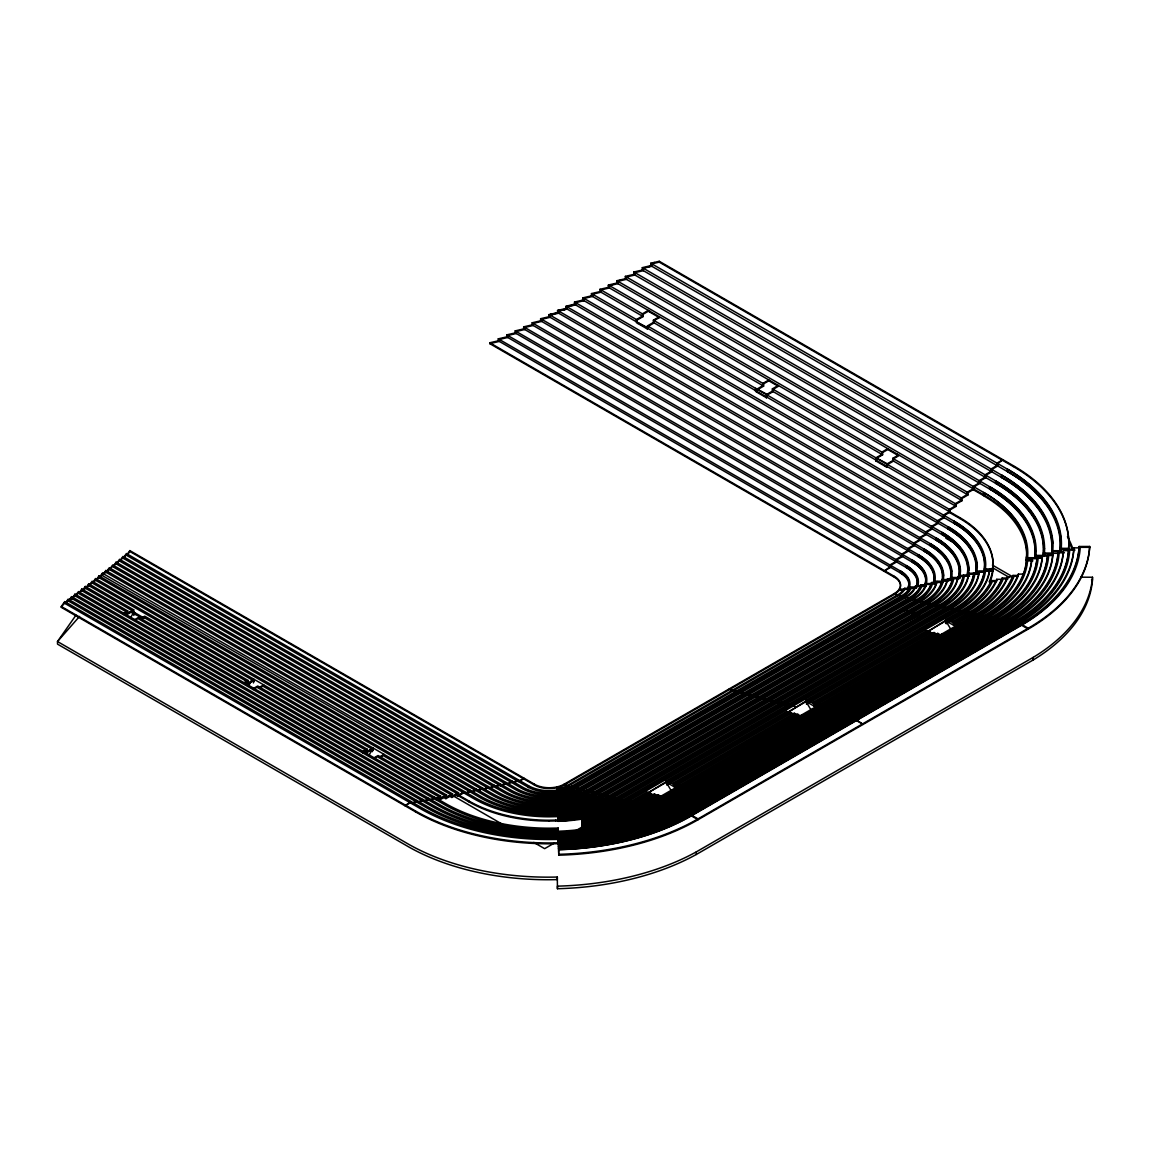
<?xml version="1.0" encoding="UTF-8"?>
<svg xmlns="http://www.w3.org/2000/svg" width="1150" height="1150" viewBox="0 0 1150 1150"><rect width="100%" height="100%" fill="white"/><g stroke="black" fill="none" stroke-linecap="round" stroke-linejoin="round"><path stroke-width="1.5" d="M1043.568 550.203L1043.309 555.421L1034.885 555.378L1034.885 557.736L1026.461 557.692L1026.461 560.884L1027.511 560.884L1027.784 553.409A148.235 85.589 0 0 0 984.357 492.861L616.889 280.715L616.889 283.044L984.357 495.204A148.235 85.589 0 0 1 1026.03 542.685M1043.568 547.817L1043.309 555.421M1044.617 548.679L1044.358 556.284L1035.949 556.241L1035.949 558.598L1027.511 558.555L1027.511 560.884M953.853 523.279L953.853 521.065A105.139 60.706 0 0 1 984.644 564.003L984.314 571.133L975.876 571.09L975.876 573.289L967.438 573.246L967.438 575.417L958.985 575.374L958.985 577.516L950.533 577.473L950.533 579.586L942.066 579.543L942.066 581.627L933.584 581.584L933.584 583.639L925.074 583.596A46.23 26.694 0 0 0 912.209 560.093L912.209 562.12A46.23 26.694 0 0 1 925.06 585.609L916.521 585.566A37.849 21.85 0 0 0 906.272 565.541L906.258 567.539A37.849 21.85 0 0 1 916.708 587.003M1036.207 551.051L1035.949 556.241M583.165 829.538A137.655 79.479 0 0 1 581.742 829.739L581.828 817.018A114.094 65.881 0 0 1 557.851 819.217M967.826 569.322L967.84 568.416A88.32 50.988 0 0 0 941.965 532.349L941.965 534.52A88.32 50.988 0 0 1 967.783 569.279L967.438 573.246M968.875 570.184L968.889 569.279A89.369 51.592 0 0 0 942.698 532.781L557.577 310.428L557.577 312.584L942.698 534.951A89.369 51.592 0 0 1 968.832 570.127L968.487 576.279L960.049 576.236L960.049 578.378L951.596 578.335L951.596 580.448L943.129 580.405A63.882 36.886 0 0 0 943.647 575.704A64.127 37.03 0 0 0 924.859 549.513L532.148 322.791L532.148 324.875L924.859 551.598A64.127 37.03 0 0 1 943.546 575.891M640.018 270.638L639.961 271.443M985.679 568.617L985.378 572.01L976.939 571.967L976.939 574.152L968.487 574.109A89.441 51.635 0 0 1 942.727 606.237L612.504 796.864A89.441 51.635 0 0 1 557.649 811.742M1052.969 551.31L1052.782 553.955L1044.358 553.912M1044.559 553.668L1044.358 556.284M1061.364 549.269L1061.206 551.598L1052.782 551.554L1052.883 554.659A173.578 100.208 0 0 1 1002.225 621.331M1036.136 555.996L1035.949 558.598M549.226 315.876L549.254 315.474A5.75 4.356 -35 0 1 549.312 314.942M977.256 571.104L976.939 574.152M984.601 566.159L984.314 571.133M985.378 572.01L985.378 569.782L992.752 569.825L993.083 564.003A113.548 65.55 0 0 0 959.804 517.629L582.992 300.078L574.511 302.048L574.511 304.276L954.601 523.71A106.188 61.309 0 0 1 984.831 559.274M1026.461 557.692L1026.734 552.546A147.186 84.985 0 0 0 983.609 492.444L983.609 495.636L973.202 489.627L973.202 486.421L979.153 482.986L979.153 480.643L985.09 477.207L985.09 474.821L991.041 471.385L991.041 468.999L996.992 465.563L996.992 463.148L1002.944 459.713L997.74 463.579L997.74 465.994L991.789 469.43L991.789 471.816L985.837 475.252L985.837 477.638L979.886 481.059L979.886 483.417L973.935 486.853L973.935 489.196L967.984 492.631L608.408 285.027L608.408 287.342L967.984 494.946L967.984 492.631M1026.461 560.884L1026.734 555.752A147.214 84.999 0 0 0 983.595 495.736M558.512 311.751L558.512 311.722A2.559 1.941 -35 0 1 558.584 311.276M1026.605 558.512L1026.461 560.021M558.555 846.227A189.362 109.336 0 0 0 683.172 814.387L1013.351 623.731A189.347 109.322 0 0 0 1068.623 550.591L1068.81 543.001A189.247 109.264 0 0 0 1013.351 465.721L659.252 261.28L650.771 263.249L650.771 265.664L1008.148 472.003A181.887 105.009 0 0 1 1060.875 538.243M654.163 807.818A148.35 85.646 0 0 1 558.181 832.701L558.181 832.557A147.861 85.373 0 0 0 581.699 830.616A147.157 84.971 0 0 0 653.416 807.832L983.609 617.176A147.214 84.999 0 0 0 1023.716 574.109A147.689 85.272 0 0 0 1026.547 561.286L1026.562 559.849L1031.823 559.978L1031.823 558.67L1042.346 557.333L1042.346 555.996L1047.607 555.996L1047.607 554.659L1052.883 554.659M1060.156 550.735L1060.386 543.001A180.838 104.406 0 0 0 1007.414 469.157L1007.414 471.572A180.838 104.406 0 0 1 1060.343 545.416L1060.156 550.735L1051.733 550.692L1051.733 553.078L1043.309 553.035M1061.206 551.598L1061.45 543.864A181.887 105.009 0 0 0 1008.148 469.588L650.771 263.249M967.739 573.002L967.438 575.417M1051.733 550.692L1051.977 545.416A172.428 99.547 0 0 0 1001.463 475.007L1001.463 477.408A172.428 99.547 0 0 1 1051.934 547.817L1051.733 553.078M1052.782 551.554L1053.026 546.279A173.478 100.151 0 0 0 1002.196 475.439L642.304 267.648L642.304 270.049L1002.196 477.825A173.478 100.151 0 0 1 1052.767 543.562M1026.519 559.461L1026.605 556.183M984.314 568.919L992.752 568.962L993.068 564.923A113.548 65.55 0 0 0 959.804 518.492L949.397 512.483L949.397 509.378L955.348 505.942L955.348 503.671L961.299 500.236L961.299 497.95L967.251 494.514L967.251 492.2L973.202 488.764M1034.885 555.378L1035.144 550.203A155.595 89.829 0 0 0 989.561 486.651L989.561 489.009A155.595 89.829 0 0 1 1035.115 552.546L1034.885 557.736M1026.476 559.921L1026.49 559.834A147.689 85.272 0 0 1 1023.73 572.815L1023.73 574.109L1018.354 574.123A141.939 81.952 0 0 1 979.915 615.034L649.678 805.661A141.881 81.909 0 0 1 581.727 827.497M985.378 569.782L985.723 564.866A106.188 61.309 0 0 0 954.601 521.496L574.511 302.048M968.631 575.374L968.487 576.279M976.939 571.967L977.299 567.079A97.779 56.451 0 0 0 948.649 527.146L566.044 306.259L566.044 308.444L948.649 529.345A97.779 56.451 0 0 1 976.997 564.952M975.876 571.09L976.249 566.217A96.729 55.847 0 0 0 947.916 526.714L947.916 528.914A96.729 55.847 0 0 1 976.221 568.416L975.876 573.289M960.049 576.236L960.48 571.449A80.96 46.733 0 0 0 936.761 538.387L549.096 314.568L549.096 316.71L936.761 540.529A80.96 46.733 0 0 1 959.804 567.64M958.985 575.374L959.416 570.587A79.896 46.129 0 0 0 936.014 537.956L936.014 540.098A79.896 46.129 0 0 1 959.402 572.729L958.985 577.516M105.728 572.111L105.786 571.622A5.75 1.754 -76.9 0 0 105.757 571.033A1.538 0.906 -0.4 0 1 105.326 571.622M102.868 574.411L104.981 571.794M105.024 572.211L104.981 572.312A14.964 4.571 -76.9 0 1 104.679 572.829L104.147 573.721M910.081 588.297L904.619 588.311L903.627 589.864A26.249 15.151 0 0 1 898.078 594.564L567.87 785.22A26.249 15.151 0 0 1 559.719 788.411L557.089 788.972L557.132 792.12A31.51 18.199 0 0 0 571.593 787.362L901.801 596.721A31.524 18.199 0 0 0 910.081 588.297L910.081 587.176L915.486 587.176L915.486 586.026L920.848 586.026L920.848 584.876L926.196 584.876L926.196 583.711L931.514 583.697L931.514 582.547L936.833 582.533L936.833 581.354L942.123 581.339A63.135 36.455 0 0 1 924.126 602.715L593.903 793.356A63.135 36.455 0 0 1 557.419 803.706L557.319 798.761A52.613 30.374 0 0 0 586.471 790.237L916.679 599.596L920.388 601.738A57.874 33.407 0 0 0 936.819 582.533M904.619 588.311L903.627 590.985A26.249 15.151 0 0 1 898.078 595.686L567.87 786.327A26.249 15.151 0 0 1 559.719 789.533L557.089 790.093A29.454 17.006 0 0 1 528.454 785.666L126.399 553.538L123.625 557.52M96.384 580.261L96.485 580.089A15.396 4.715 -76.9 0 1 97.75 578.206L99.001 576.811M130.166 618.312L133.831 612.159M248.242 686.277L252.813 678.586M368.604 755.78L373.189 748.089L373.189 750.346M81.866 589.634L80.759 591.316A22.871 7.001 -76.9 0 0 80.184 592.293M102.177 574.152L99.604 577.861M558.555 843.683L549.283 843.812A189.247 109.264 0 0 1 415.409 811.799L61.309 607.358L61.309 606.496L64.731 601.608L421.36 807.501A180.838 104.406 0 0 0 549.283 838.062L558.483 837.962M61.309 607.358L64.299 603.074L420.627 808.795A181.887 105.009 0 0 0 549.283 839.529L558.483 839.428M65.392 603.074L68.166 599.121L427.311 806.481A172.428 99.547 0 0 0 549.283 835.633M65.981 603.089L67.735 600.602L426.564 807.774A173.478 100.151 0 0 0 549.283 837.099L558.411 836.984M68.626 600.861L71.587 596.634L433.262 805.446A164.019 94.688 0 0 0 549.283 833.161L558.325 833.046A152.562 88.076 0 0 0 657.139 807.357L987.333 616.702A152.548 88.076 0 0 0 1031.78 558.67M71.803 598.704L75.009 594.119L439.214 804.382A155.595 89.829 0 0 0 549.283 830.688L558.253 830.559M72.436 598.647L74.578 595.585L438.466 805.676A156.659 90.448 0 0 0 549.283 832.154L558.253 832.025M75.9 595.197L78.444 591.574L445.165 803.304A147.186 84.985 0 0 0 549.283 828.187L558.181 828.057L558.296 833.807M76.475 595.254L78.013 593.055L444.418 804.598A148.235 85.589 0 0 0 549.283 829.653L558.181 829.524M79.292 592.696L81.866 589.03L440.694 796.202L440.694 798.517L446.646 795.081L446.646 797.367L452.597 793.931L452.597 796.202L458.548 792.767L458.548 795.872L468.956 801.881A113.548 65.55 0 0 0 549.283 821.071M79.767 592.868L81.348 590.396L439.961 797.482L439.961 799.796L436.856 797.999M82.513 590.424L85.287 586.442L127.751 610.952L127.751 613.252L133.702 609.816L133.831 615.437M82.929 590.669L84.856 587.923L127.003 612.246L127.003 614.531L132.954 611.096L132.954 613.367L143.175 618.413M85.718 588.124L88.722 583.841L133.702 609.816M86.149 588.369L88.291 585.321L132.954 611.096M89.571 584.89L92.144 581.224L458.548 792.767M90.218 584.832L91.712 582.691L457.801 794.046L457.801 796.303L454.71 794.506M92.877 582.418L95.565 578.579L474.907 797.583A105.139 60.706 0 0 0 549.283 815.35L557.793 815.163L557.879 820.036L549.283 820.223A113.548 65.55 0 0 1 468.956 801.018L458.548 795.009L464.499 791.574M93.538 582.331L95.134 580.046L474.174 798.876A106.188 61.309 0 0 0 549.283 816.816L557.808 816.629A99.964 57.716 0 0 0 619.951 799.94L950.144 609.284A99.964 57.716 0 0 0 979.096 572.815L979.124 571.579L984.4 571.564L984.4 570.328L989.676 570.314L989.676 569.049L992.852 569.034A114.181 65.924 0 0 1 989.129 581.871L991.314 581.857L991.314 580.606L996.748 580.592L996.748 579.312L1002.167 579.312L1002.167 578.033L1007.572 578.019L1007.572 576.739L1012.977 576.725L1012.977 575.431L1018.354 575.417L1018.354 574.123M95.996 580.175L99.001 575.906L480.858 796.375A96.729 55.847 0 0 0 549.283 812.719L557.721 812.518L557.851 821.33A114.094 65.881 0 0 0 581.828 819.131M96.629 580.146L98.569 577.372L480.111 797.654A97.779 56.451 0 0 0 549.283 814.186L557.736 813.984M99.159 577.861L102.422 573.203L486.809 795.124A88.32 50.988 0 0 0 549.283 810.06L557.649 809.844A84.18 48.602 0 0 0 608.796 795.958L938.989 605.303A84.18 48.602 0 0 0 963.269 575.316L968.573 575.302L968.573 574.066L979.124 572.815M99.849 577.645L101.876 574.842A6.296 1.926 -76.9 0 0 101.631 575.129L100.294 577.012M103.026 574.526L105.843 570.486L492.761 793.859A79.896 46.129 0 0 0 549.283 807.372L557.577 807.128M103.644 574.482L105.426 571.952L492.013 795.153A80.96 46.733 0 0 0 549.283 808.838L557.577 808.594M75.986 615.149L57.5 641.542L57.5 644.115L409.242 847.205A198.849 114.799 0 0 0 557.304 879.606L557.304 877.033A198.849 114.799 0 0 1 409.242 844.617L57.5 641.542L79.537 616.414M106.274 572.01L109.279 567.726L498.712 792.566A71.487 41.271 0 0 0 549.283 804.655A71.156 41.084 0 0 0 557.491 804.382L557.06 809.298M106.706 572.254L108.847 569.207L497.964 793.859A72.551 41.889 0 0 0 549.283 806.121A72.191 41.673 0 0 0 557.506 805.863M109.911 568.934L112.7 564.952L504.663 791.243A63.078 36.426 0 0 0 549.283 801.909A62.847 36.282 0 0 0 557.419 801.607M109.911 569.782L112.269 566.418L503.916 792.537A64.127 37.03 0 0 0 549.283 803.376A63.882 36.886 0 0 0 557.434 803.088M113.131 566.433L116.121 562.149L510.614 789.892A54.524 31.481 0 0 0 557.348 798.804M113.764 566.361L115.704 563.615L509.867 791.186A55.717 32.171 0 0 0 549.283 800.601A55.574 32.085 0 0 0 557.348 800.271M116.768 564.147L119.126 560.783L515.818 789.806A47.279 27.298 0 0 0 557.276 797.41M119.974 560.726L122.978 556.442L522.503 787.103A37.849 21.85 0 0 0 557.189 793.026A36.8 21.246 0 0 0 575.316 787.247L905.524 596.606A36.8 21.246 0 0 0 915.472 586.026M120.621 560.668L122.547 557.908L521.769 788.397A38.899 22.454 0 0 0 557.204 794.506M123.625 558.368L125.983 555.004L527.721 786.945A30.504 17.609 0 0 0 557.117 791.516M126.831 554.889L129.835 550.606L534.405 784.185A21.002 12.118 0 0 0 564.161 784.185L894.369 593.544A21.045 12.147 0 0 0 894.369 576.366L489.785 342.786L489.785 343.649L894.369 577.228A21.045 12.147 0 0 1 894.355 594.392L564.161 785.048A21.002 12.118 0 0 1 534.462 785.048L129.835 551.468L129.835 550.606M127.42 554.904L129.835 551.468M648.758 266.944L650.124 265.822M650.771 265.291L651.834 264.428M652.826 263.637L654.336 262.43M123.28 613.539L127.751 610.952M648.341 310.399L642.39 313.835L642.39 316.121L636.439 319.556L636.439 321.827M123.093 614.503L127.003 612.246M643.137 314.252L643.137 316.552L599.941 291.611L599.941 289.311L643.137 314.252L648.341 311.248L659.324 317.601L659.324 316.739L653.387 320.174L653.387 322.46L763.629 386.113L763.629 383.827L653.387 320.174M659.324 317.601L654.12 320.606L654.12 322.891L648.169 326.327L647.436 329.029L647.436 325.896L956.096 504.103L956.096 506.374L591.459 295.852L591.459 293.581L637.186 319.988L643.137 316.552M134.277 619.879L138.733 617.306L248.242 680.527L248.242 682.812L245.166 681.03M135.384 620.094L137.986 618.585L247.494 681.821L247.494 684.106L253.446 680.671L253.446 682.942M140.214 618.729L144.684 616.156L452.597 793.931M647.436 325.896L653.387 322.46M140.961 619.16L143.937 617.449L253.446 680.671M243.786 683.1L248.242 680.527M244.893 683.316L247.494 681.821M763.629 383.827L768.847 380.823L778.32 386.299L778.32 385.437L772.369 388.872L772.369 391.158L882.625 454.825L882.625 452.525L772.369 388.872M248.242 682.812L254.193 679.377L254.193 681.648M763.629 386.113L757.692 389.548L756.944 392.251L756.944 389.117L762.896 385.681L762.896 383.396L768.847 379.96L768.847 380.823M253.259 688.577L257.729 686.004L367.238 749.225L367.238 751.511L373.189 748.089M253.072 689.54L256.982 687.283L366.491 750.519L366.491 752.804L363.414 751.022M778.32 386.299L773.116 389.304L773.116 391.589L767.165 395.025L766.417 397.728L756.944 392.251M259.21 687.427L263.681 684.854M772.369 391.158L766.417 394.594L766.417 397.886M259.957 687.858L262.933 686.148L372.442 749.369L372.442 751.64L369.366 749.857M362.782 751.798L367.238 749.225M362.595 752.776L366.491 750.519M882.625 452.525L887.829 449.521L898.682 455.788L893.478 458.793L893.478 461.078L887.527 464.514L886.779 467.216L875.941 460.949L876.674 458.246L882.625 454.825M875.941 461.107L875.941 457.829L881.892 454.394L881.892 452.094L887.829 448.658L887.829 449.521M366.491 752.804L372.442 749.369M373.621 758.066L378.091 755.492L446.646 795.081M892.731 458.361L962.047 498.381L962.047 500.667L892.731 460.647L892.731 458.361L898.682 454.926M374.742 758.281L377.344 756.772L445.912 796.361L445.912 798.661L442.865 796.893M379.572 756.916L384.028 754.342M892.731 460.647L886.779 464.082L886.794 467.374M380.319 757.347L383.295 755.636L451.849 795.225L451.849 797.482L448.802 795.728M410.952 801.492L405.001 805.791L410.205 802.786M412.433 803.045L416.904 800.472M413.181 803.476L416.156 801.766M418.384 802.01L422.855 799.437M419.132 802.441L422.107 800.716M424.336 800.946L428.806 798.373M425.083 801.378L428.059 799.667M430.287 799.868L434.757 797.295M431.034 800.299L434.01 798.589M436.238 798.776L440.694 796.202M436.051 799.739L439.961 797.482M439.961 799.796L445.912 796.361M962.047 498.381L967.984 494.946M445.912 798.661L451.849 795.225M956.096 504.103L962.047 500.667M451.849 797.482L457.801 794.046M582.992 300.078L582.992 297.836L950.144 509.809L956.096 506.374M949.397 511.621L943.446 515.056L943.446 517.27L937.494 520.706L937.494 522.905L931.543 526.341L931.543 528.511L925.606 531.947L925.606 534.089L919.655 537.524L919.655 539.637L913.704 543.073L913.704 545.158L907.753 548.593L907.753 550.649L901.801 554.084L901.801 556.097L895.85 559.533L895.85 561.531L889.899 564.966L889.899 566.921L883.947 571.219L890.646 567.352L890.646 565.398L896.598 561.962L896.598 559.964L902.549 556.528L902.549 554.501L908.5 551.08L908.5 549.024L914.437 545.589L914.437 543.504L920.388 540.069L920.388 537.956L926.339 534.52L926.339 532.378L932.291 528.942L932.291 526.772L938.242 523.336L938.242 521.137L944.193 517.701L944.193 515.488L950.144 512.052L950.144 509.809M457.801 796.303L463.752 792.867M465.98 792.939L470.451 790.352M466.728 793.371L469.703 791.646M471.931 791.689L476.402 789.116M472.679 792.12L475.654 790.409M477.882 790.424L482.353 787.851M478.63 790.855L481.606 789.144M483.834 789.13L488.304 786.557M484.581 789.561L487.557 787.851M489.785 787.807L494.241 785.234M490.533 788.239L493.508 786.528M495.736 786.456L500.192 783.883M496.484 786.887L499.459 785.177M500.192 785.939L506.144 782.503M500.94 786.37L505.396 783.797M507.639 783.667L512.095 781.094M508.372 784.099L511.348 782.388M513.59 782.23L518.046 779.657M514.323 782.661L517.299 780.936M518.046 781.612L523.997 778.176L519.987 781.353M916.679 599.596L916.679 600.746L586.471 791.387A52.613 30.374 0 0 1 557.319 799.926M948.477 581.009L943.187 581.023A64.184 37.059 0 0 1 924.873 602.83L594.651 793.457A64.184 37.059 0 0 1 557.434 804.008M557.621 811.397A85.244 49.206 0 0 0 609.543 797.238L939.723 606.596A85.229 49.206 0 0 0 964.333 576.164L969.622 576.15M989.647 570.314A110.472 63.782 0 0 1 957.591 611.096L953.853 608.939L623.659 799.581A105.225 60.749 0 0 1 557.793 817.161M953.853 608.939L953.853 610.19L623.659 800.831A105.225 60.749 0 0 1 557.793 818.398M557.75 815.364A99.964 57.716 0 0 0 619.951 798.689L627.368 801.737L627.368 800.472L957.576 609.831A110.472 63.782 0 0 0 989.647 569.049M553.969 843.281L544.64 848.671L533.773 842.404M575.733 830.717L581.957 827.123M627.368 801.737L957.576 611.096L957.576 609.831L961.299 611.973A115.503 66.686 0 0 0 985.651 591.273A115.632 66.757 0 0 0 991.314 581.857M661.868 795.642L661.868 796.921L658.159 794.779L658.159 796.073L654.436 793.917L654.436 795.196L647.004 792.178L631.091 801.363A115.503 66.686 0 0 1 581.785 818.225M665.965 782.489L665.965 781.224L786.801 711.462L790.51 713.604L790.51 712.339L794.233 714.481L794.233 713.216L801.679 716.22L801.679 714.926M805.762 701.773L805.762 700.508L926.584 630.761L934.016 633.779L934.016 632.5L937.739 634.656L937.739 633.363L941.462 635.504L941.462 634.225M945.544 621.072L945.544 619.807L961.299 610.722A115.503 66.686 0 0 0 985.651 590.008A115.632 66.757 0 0 0 991.314 580.606M790.51 713.604L666.712 785.033L666.712 782.518L787.549 712.756L805.762 701.141L810.908 709.78M930.307 632.902L806.509 704.317L806.509 701.802L927.331 632.04L945.544 620.439L950.691 629.079M996.734 580.592A120.822 69.748 0 0 1 965.023 612.864L946.292 623.616L946.292 621.101L962.047 612.001A116.552 67.289 0 0 0 986.628 591.114A116.696 67.376 0 0 0 992.393 581.454L996.475 581.454M650.713 793.054L634.814 802.24A120.764 69.719 0 0 1 581.771 820.108M665.965 781.224L669.688 783.366L669.688 782.101L790.51 712.339M805.762 700.508L809.485 702.664L809.485 701.385L930.307 631.637M945.544 619.807L949.268 621.963L949.268 620.684L965.023 611.584A120.822 69.748 0 0 0 996.734 579.312M650.713 794.319L634.814 803.505A120.764 69.719 0 0 1 581.771 821.387M654.436 793.917L638.523 803.102A126.011 72.752 0 0 1 599.409 818.455A126.141 72.824 0 0 1 581.771 821.991M669.688 782.101L673.397 784.242L673.397 782.977L794.233 713.216M809.485 701.385L813.194 703.527L813.194 702.262L934.016 632.5M949.268 620.684L952.991 622.826L952.991 621.561L968.731 612.461L972.454 614.603A131.388 75.857 0 0 0 1007.572 578.019M654.436 795.196L638.523 804.382A126.011 72.752 0 0 1 599.409 819.72A126.141 72.824 0 0 1 581.771 823.256M673.397 784.242L794.233 714.481M813.194 703.527L934.016 633.779M952.991 622.826L968.731 613.741A126.097 72.809 0 0 0 1002.153 579.298M797.956 715.357L674.144 786.801L674.144 784.257L794.981 714.495L797.654 716.048M937.739 634.656L813.941 706.1L813.941 703.541L934.763 633.794M1007.572 576.725A131.388 75.857 0 0 1 972.469 613.324L972.454 614.603L953.724 625.384L953.724 622.84L969.479 613.755A127.161 73.413 0 0 0 1003.246 578.881L1007.975 578.881M658.159 794.779L642.246 803.965A131.316 75.814 0 0 1 581.756 823.831L581.699 830.214A159.059 91.828 0 0 1 558.181 832.14M673.397 782.977L677.12 785.119L677.12 783.826L797.956 714.064M813.194 702.262L816.917 704.404L816.917 703.124L937.739 633.363M952.991 621.561L956.699 623.702L956.699 622.409L972.454 613.324L976.178 615.466A136.663 78.904 0 0 0 1012.963 576.725M658.159 796.073L642.246 805.259A131.316 75.814 0 0 1 581.756 825.125M1018.282 576.279L1014.041 576.294A137.713 79.508 0 0 1 976.939 615.48L646.702 806.107A137.655 79.479 0 0 1 581.742 827.166M1031.78 559.978A152.548 88.076 0 0 1 987.347 618.024L983.609 615.868L653.401 806.509A147.301 85.042 0 0 1 558.167 831.234L557.189 831.277M654.149 807.803L984.357 617.162A148.336 85.646 0 0 0 1027.568 560.841L1032.872 560.841M1041.641 558.196L1038.134 558.196A158.858 91.712 0 0 1 991.803 618.829L661.581 809.471A158.873 91.727 0 0 1 558.282 836.151A157.823 91.109 0 0 0 660.862 809.499L991.041 618.844A157.794 91.109 0 0 0 1037.041 558.656M558.268 834.684A157.823 91.109 0 0 0 660.862 808.191L664.556 810.319L664.556 808.996L994.764 618.355A163.056 94.142 0 0 0 1042.317 555.996M664.556 810.319L994.764 619.678A163.056 94.142 0 0 0 1042.317 557.333M1068.666 550.591L1063.405 550.606L1063.405 551.957L1058.144 551.957L1058.144 553.308A178.825 103.241 0 0 1 1005.934 622.136L1002.196 619.979L671.988 810.621A173.593 100.222 0 0 1 558.411 839.802M1002.196 619.979L1002.196 621.316L671.988 811.958A173.593 100.222 0 0 1 558.411 841.153M1052.178 555.508L1048.671 555.522A169.366 97.779 0 0 1 999.249 620.468L669.012 811.109A169.381 97.793 0 0 1 558.368 839.572L558.368 838.134A168.331 97.189 0 0 0 668.294 809.83L675.711 812.777L675.711 811.426L1005.919 620.784A178.825 103.241 0 0 0 1058.101 551.957M675.711 812.777L1005.919 622.121L1005.919 620.784L1009.643 622.926A184.086 106.274 0 0 0 1063.362 551.957M558.656 852.438L558.641 848.254A199.884 115.403 0 0 0 690.618 814.602L1020.798 623.947A199.856 115.388 0 0 0 1079.146 546.494L1089.726 546.466L1089.726 547.328L1080.253 547.342A200.905 115.992 0 0 1 1021.559 625.241L691.337 815.882L698.021 819.734L1028.229 629.093A210.378 121.454 0 0 0 1089.668 547.328M1092.5 577.242L1092.5 579.816A214.633 123.913 0 0 1 1033.203 659.971L696.282 854.493A214.633 123.913 0 0 1 557.448 888.72L557.448 886.147A214.633 123.913 0 0 0 696.282 851.906L1033.203 657.383A214.633 123.913 0 0 0 1092.5 577.242L1080.655 577.185M550.721 314.439L557.951 312.901M900.551 624.407L919.526 614.675L919.526 613.453M567.611 306.633L569.121 306.116M567.496 306.662L566.044 307.165M559.475 309.982L559.087 310.098A1.481 1.121 -35 0 0 558.081 310.644M592.523 295.119L591.603 295.377M557.606 786.758L557.276 798.014A47.337 27.327 0 0 0 582.762 790.409L912.956 599.768A47.337 27.327 0 0 0 926.181 584.876M557.52 787.635L557.031 786.887M567.108 307.97L566.044 308.229L567.108 307.826M567.108 308.818L557.577 311.018A2.012 1.524 -35 0 0 558.138 310.902M566.188 309.192L559.518 310.773A6.296 4.772 -35 0 0 559.087 310.902M558.555 844.876A189.362 109.336 0 0 0 683.172 813.036L1013.351 622.38A189.347 109.322 0 0 0 1068.623 549.24L1068.81 543.864A189.247 109.264 0 0 0 1013.351 466.584L659.252 262.143L651.834 263.868L651.834 266.283L643.367 268.266L643.367 270.652L634.886 272.636L634.886 275.008L626.419 276.992L626.419 279.349L617.938 281.319L617.938 283.662L609.471 285.631L609.471 287.946L600.99 289.929L600.99 292.215L592.523 294.199L592.523 296.47L584.056 298.439L584.056 300.682L575.575 302.666L575.575 304.879L567.108 306.863L567.108 309.062L558.929 310.974M642.304 267.648L650.771 265.664M1043.237 538.919A165.068 95.292 0 0 0 996.245 483.647L633.837 274.404L633.837 272.018L642.304 270.049M1035.359 544.194A156.659 90.448 0 0 0 990.308 489.44L625.356 278.731L625.356 276.374L633.837 274.404M616.889 280.715L625.356 278.731M608.408 285.027L616.889 283.044M599.941 289.311L608.408 287.342M591.459 293.581L599.941 291.611M582.992 297.836L591.459 295.852M566.044 306.259L575.575 303.902M557.577 310.428L566.044 308.444M549.096 314.568L557.577 312.599M951.668 571.435A72.551 41.889 0 0 0 930.81 546.077L540.629 320.807L540.629 318.694L549.096 316.71M558.627 311.032L558.627 313.202L550.16 315.186L550.16 317.328L541.679 319.298L541.679 321.411L533.212 323.394L533.212 325.479L524.745 327.463L524.745 329.518L516.264 331.488L516.264 333.514L507.797 335.498L507.797 337.482L499.316 339.466L499.316 341.421L489.785 343.649M532.148 322.791L540.629 320.807M934.332 574.123A55.717 32.171 0 0 0 918.908 557.089L523.681 328.9L523.681 326.844L532.148 324.875M926.253 577.702A47.279 27.298 0 0 0 912.956 562.551L515.2 332.911L515.2 330.884L523.681 328.9M918.289 582.13A38.899 22.454 0 0 0 907.005 567.971L506.733 336.878L506.733 334.88L515.2 332.911M909.003 581.368A30.504 17.609 0 0 0 901.068 573.361L498.266 340.803L498.266 338.848L506.733 336.878M489.785 342.786L498.266 340.803M608.408 285.631L611.326 285.071A22.871 17.307 -35 0 1 612.576 284.912M574.784 305.066L573.778 305.21M552.46 314.525L551.986 314.582A14.964 11.328 -35 0 1 551.253 314.654L551.008 314.669M573.031 305.296L572.269 305.397A15.396 11.658 -35 0 0 569.106 306.072M557.649 811.311L549.283 811.541A89.369 51.592 0 0 1 486.062 796.418L101.991 575.388M557.189 814.732L557.721 814.717A94.702 54.682 0 0 0 616.227 799.02L946.421 608.364A94.702 54.682 0 0 0 973.834 574.066M557.879 820.899L549.283 821.086M558.181 830.386L557.189 830.415M558.181 831.852L557.074 831.896M558.253 832.916L557.132 832.945M558.339 834.512L549.283 834.656A165.068 95.292 0 0 1 432.515 806.739L71.156 598.101L69.086 600.199M558.555 842.821L549.283 842.95A189.247 109.264 0 0 1 415.409 810.937L61.309 606.496M1079.189 546.494L1079.189 547.86L1073.928 547.86L1073.928 549.226L1061.206 549.183M1074.991 550.088L1069.716 550.102A190.397 109.926 0 0 1 1014.113 623.674L683.891 814.315A190.411 109.94 0 0 1 558.555 846.342M1059.193 552.819L1064.454 552.805M1058.144 553.308L1052.883 553.308A173.578 100.208 0 0 1 1002.225 619.994M992.752 568.962L992.838 571.162L985.449 571.176A106.274 61.352 0 0 1 954.615 610.247L624.393 800.874A106.274 61.352 0 0 1 557.808 818.628M974.898 573.692L978.42 573.678M963.283 575.316L963.283 576.524L958.008 576.538L958.008 577.746L952.717 577.76A73.657 42.521 0 0 1 931.557 603.448L601.335 794.075A73.657 42.536 0 0 1 557.506 806.251M959.057 578.608L953.781 578.608A74.707 43.139 0 0 1 932.305 604.727L602.082 795.369A74.721 43.139 0 0 1 557.52 807.717M557.462 804.396A68.396 39.488 0 0 0 597.641 793.126L927.834 602.485A68.396 39.488 0 0 0 947.413 578.967L952.717 578.953L952.717 577.76M947.428 578.967L947.428 580.161L942.123 580.161A63.135 36.455 0 0 1 924.126 601.536L593.903 792.178A63.135 36.455 0 0 1 557.419 802.527M936.114 583.395L932.578 583.395A53.662 30.978 0 0 1 917.427 600.889L587.204 791.516A53.662 30.978 0 0 1 557.333 800.242M925.477 585.738L921.912 585.738A43.125 24.898 0 0 1 909.995 598.906L579.773 789.547A43.125 24.898 0 0 1 557.232 796.404M916.536 588.024L911.159 588.038A32.574 18.802 0 0 1 902.549 596.893L572.341 787.534A32.574 18.802 0 0 1 557.146 792.479M904.001 590.309L899.041 590.295L899.041 589.433L904.619 589.433M899.041 590.295L904.231 590.281M549.283 835.648L558.397 835.518L558.555 849.074M1060.156 548.32L1068.58 548.363M1091.508 579.816L1092.5 579.816M934.648 584.502L934.648 582.446L943.129 582.489M515.2 330.884L912.956 560.524A47.279 27.298 0 0 1 926.124 584.459L931.241 584.488M924.428 586.471L917.585 586.442A38.899 22.454 0 0 0 907.005 565.973L506.733 334.88M498.266 338.848L901.054 571.406A30.504 17.609 0 0 1 908.96 588.383L914.135 588.412M899.041 589.433L907.882 589.476L907.882 587.521L916.521 587.564L916.521 585.566M636.568 321.899L646.99 327.376M767.467 394.579L755.564 388.326L755.564 391.604M875.941 457.829L887.829 464.082M633.837 272.018L996.245 481.261A165.068 95.292 0 0 1 1044.574 548.679M625.356 276.374L990.308 487.082A156.659 90.448 0 0 1 1036.164 551.051M647.436 329.029L636.439 322.676L637.186 319.988M945.861 538.2L952.071 541.779M992.407 565.067L1012.575 576.725M992.407 567.654L1009.47 577.501M540.629 318.694L930.81 543.964A72.551 41.889 0 0 1 952.042 573.591A72.191 41.673 0 0 1 951.582 578.335M523.681 326.844L918.908 555.033A55.717 32.171 0 0 1 935.223 577.789A55.574 32.085 0 0 1 934.634 582.446M1021.531 625.226L1028.229 629.093L1028.229 628.245A210.378 121.454 0 0 0 1089.668 546.466M1002.196 621.316L998.488 619.174L668.279 809.816L668.279 811.138A168.331 97.189 0 0 1 558.368 839.443M991.789 618.815L994.764 620.54M976.911 615.466L979.886 617.191M962.047 612.001L965.023 613.726M953.853 610.19L950.144 608.048L619.936 798.689L619.936 799.926L616.213 797.784A94.702 54.682 0 0 1 557.707 813.553M924.859 602.816L927.834 604.541M956.699 622.409L960.423 624.565L960.423 623.271M916.679 600.746L912.956 598.604L582.748 789.245A47.337 27.327 0 0 1 557.276 796.849M953.724 622.84L959.086 625.931M946.292 621.101L953.724 625.384M945.544 623.185L946.292 623.616M897.086 595.973L894.369 593.544L901.801 596.721L901.801 595.599A31.524 18.199 0 0 0 910.081 587.176M919.526 614.675L915.803 612.519L915.803 613.726L912.079 611.57L912.079 612.763L904.648 609.658L904.648 610.837M909.104 611.915L912.079 613.626M856.434 720.547L863.133 724.414L855.686 719.268L855.686 720.633L851.977 718.477L851.977 719.842L848.254 717.701L848.254 719.052L844.531 716.91L844.531 718.261L840.822 716.105L840.822 717.442L837.099 715.3L837.099 716.637L833.376 714.495L833.376 715.817L825.944 712.856L825.944 714.164L822.221 712.023L822.221 713.345L818.498 711.189L818.498 712.497L814.789 710.341L814.789 711.649L811.066 709.507L811.066 710.786M849.002 718.98L851.977 720.705M816.917 703.124L820.64 705.266L820.64 703.973M813.941 703.541L817.966 705.87M806.509 701.802L813.941 706.1M796.188 707.293L792.479 705.151L792.479 706.416L788.756 704.26L788.756 705.511L785.033 703.369L785.033 704.605L781.324 702.463L781.324 703.685L777.601 701.543L777.601 702.765L773.878 700.623L773.878 701.831L770.169 699.689L770.169 700.896L762.723 697.806L762.723 698.999L759.014 696.857L759.014 698.036L755.291 695.879L755.291 697.058L747.859 693.924L747.859 695.089L744.136 692.933L744.136 694.082L740.413 691.926L740.413 693.062L729.258 688.864L731.989 691.294M677.12 783.826L680.843 785.982L680.843 784.688M674.144 784.257L679.506 787.348M666.712 782.518L674.144 786.801M657.857 796.749L655.184 795.211L639.271 804.396A127.061 73.356 0 0 1 581.756 823.472M675.711 811.426L679.434 813.582L1009.643 622.926L1009.643 621.575A184.086 106.274 0 0 0 1063.362 550.606M664.556 808.996L668.279 811.138L998.488 620.497A168.317 97.175 0 0 0 1047.578 555.996M627.368 800.472L631.091 802.614L961.299 611.973L961.299 610.722L968.731 613.741L968.731 612.461M609.529 797.238L612.504 798.948M566.878 786.614L564.161 784.185L571.593 787.362L571.593 786.241L901.801 595.599L905.524 597.741A36.8 21.246 0 0 0 915.472 587.176M453.057 795.786L504.289 825.369M133.702 612.087L144.684 618.427M129.878 611.584L132.954 613.367M671.097 790.496L665.965 781.856L631.839 802.643A116.552 67.289 0 0 1 581.785 819.72L581.742 829.739M558.325 833.046L558.742 855.183A210.393 121.469 0 0 0 698.05 819.749L698.021 818.886L1028.229 628.245L1020.798 623.947L1020.798 625.312L690.589 815.954A199.884 115.403 0 0 1 558.641 849.591M1059.15 552.819A179.874 103.859 0 0 1 1006.681 622.092L676.459 812.719A179.903 103.859 0 0 1 558.469 842.964L558.311 836.424A163.07 94.156 0 0 0 664.585 809.011M920.848 586.026A42.076 24.294 0 0 1 909.247 598.762L579.025 789.403A42.076 24.294 0 0 1 557.232 796.073L557.851 821.33M557.304 877.033L557.448 888.72M1033.203 657.383L1033.203 659.971M1013.351 465.721L1013.351 466.584M1008.148 469.588L1008.148 472.003M1002.196 475.439L1002.196 477.825M996.245 481.261L996.245 483.647M992.896 567.697L992.896 568.56M990.308 487.082L990.308 489.44M984.357 492.876L984.357 495.204M983.609 615.868L983.609 617.176L979.886 615.02L979.886 616.328L649.678 806.969A141.881 81.909 0 0 1 581.727 828.805M959.804 517.629L959.804 518.492M954.601 521.496L954.601 523.71M948.649 527.146L948.649 529.345M942.698 532.781L942.698 534.951M936.761 538.387L936.761 540.529M930.81 543.964L930.81 546.077M926.584 630.761L926.584 632.011M926.138 584.459L926.138 586.486M925.074 583.596L925.074 585.623M924.859 549.513L924.859 551.598M918.908 555.033L918.908 557.089M912.956 560.524L912.956 562.537M908.96 588.383L908.96 590.338M907.005 565.973L907.005 567.971M901.054 571.406L901.054 573.361M897.316 454.135L897.316 454.997M894.369 576.366L894.369 577.228M885.414 465.563L885.414 466.426M786.801 711.462L786.801 712.727M696.282 851.906L696.282 854.493M659.252 261.28L659.252 262.143M649.851 311.262L649.851 312.124M647.004 792.178L647.004 793.428M637.948 322.69L637.948 323.553M581.828 817.018L581.814 819.49A115.503 66.686 0 0 0 631.091 802.614L631.091 801.363L634.814 803.505L634.814 802.24L642.246 805.259L642.246 803.965L645.969 806.107L976.178 615.466L976.178 614.186A136.663 78.904 0 0 0 1012.963 575.431M558.742 854.321L558.742 855.183M558.181 828.057L558.339 836.884M557.649 809.844L557.649 813.481M557.276 798.014L557.189 793.026L557.175 794.118A36.8 21.246 0 0 0 575.316 788.397L905.524 597.741L905.524 596.606L909.233 598.747L909.233 597.612A42.076 24.294 0 0 0 920.848 584.876M555.68 820.122L555.68 820.985M534.405 784.185L534.405 785.048M528.454 785.666L528.454 787.621M468.956 801.018L468.956 801.881M415.409 810.937L415.409 811.799M135.197 612.95L135.197 613.812M116.121 562.149L116.121 564.204L119.557 559.303L516.566 788.512A46.23 26.694 0 0 0 557.261 795.929M105.843 570.486L105.843 572.628M102.422 573.203L102.422 574.784M99.001 575.906L99.001 577.875M98.569 577.372L98.569 578.335M95.565 578.579L95.565 580.664M88.722 583.841L88.722 586.112M88.291 585.321L88.291 586.227M85.287 586.442L85.287 588.742M81.866 589.03L81.866 591.344M75.009 594.119L75.009 596.476M71.587 596.634L71.587 599.006M64.731 601.608L64.731 603.635M1067.43 536.676A198.849 114.799 0 0 1 1073.41 550.232M557.491 806.495A71.156 41.084 0 0 1 556.988 806.538M951.97 577.789A72.191 41.673 0 0 1 951.582 580.448M907.867 589.476A29.454 17.006 0 0 0 900.321 572.93L900.306 570.975A29.454 17.006 0 0 1 907.867 587.521M933.584 583.639A54.524 31.481 0 0 0 934.188 578.982A54.668 31.568 0 0 0 918.16 556.658L918.16 554.602A54.668 31.568 0 0 1 934.174 576.926A54.524 31.481 0 0 1 933.584 581.584M942.425 579.571A62.847 36.282 0 0 1 942.066 581.627M942.066 579.543A62.847 36.282 0 0 0 942.598 574.842A63.078 36.426 0 0 0 924.111 549.082L924.111 551.166A63.078 36.426 0 0 1 942.583 576.926M951.007 574.842A71.156 41.084 0 0 1 950.533 579.586M951.007 572.729A71.156 41.084 0 0 1 950.533 577.473M950.992 572.729A71.487 41.271 0 0 0 930.062 543.533L930.062 545.646A71.487 41.271 0 0 1 950.992 574.842M984.371 570.314A105.225 60.749 0 0 1 953.882 608.954M953.839 523.077A105.225 60.749 0 0 1 984.644 566.059M935.18 581.296A55.574 32.085 0 0 1 934.835 583.625M1026.979 547.026A148.235 85.589 0 0 1 1027.324 549.197M1043.524 547.817A164.019 94.688 0 0 0 995.512 480.829L995.512 483.216A164.019 94.688 0 0 1 1043.524 550.203M1023.716 572.801A147.214 84.999 0 0 1 983.624 615.883M926.181 583.711A47.337 27.327 0 0 1 912.971 598.604L912.956 599.768L909.233 597.612L579.025 788.253A42.076 24.294 0 0 1 557.232 794.938M931.5 583.697A52.613 30.374 0 0 1 916.679 600.76M931.5 582.547A52.613 30.374 0 0 1 916.679 599.596M936.819 581.354A57.874 33.407 0 0 1 920.402 600.573L590.18 791.2A57.874 33.407 0 0 1 557.376 800.644M947.413 580.161A68.396 39.488 0 0 1 927.849 603.678L597.626 794.319A68.396 39.488 0 0 1 557.462 805.589M952.703 578.953A73.657 42.521 0 0 1 931.557 604.641L601.335 795.268A73.657 42.536 0 0 1 557.506 807.444M957.993 577.746A78.919 45.569 0 0 1 935.281 605.59L605.058 796.217A78.919 45.569 0 0 1 557.563 809.298M957.993 576.538A78.919 45.569 0 0 1 935.281 604.383L605.058 795.009A78.919 45.569 0 0 1 557.563 808.091M963.269 576.524A84.18 48.602 0 0 1 939.004 606.524L608.781 797.166A84.18 48.602 0 0 1 557.606 811.138M968.544 575.302A89.441 51.635 0 0 1 942.727 607.459L612.504 798.1A89.441 51.635 0 0 1 557.649 812.978M973.834 572.829A94.702 54.682 0 0 1 946.436 607.143L616.213 797.784L616.213 799.006L612.504 796.864L612.504 798.1L608.781 795.944L608.781 797.166L605.058 795.009L605.058 796.217L601.335 794.075L601.335 795.268L593.903 792.178L593.903 793.356L590.18 791.2L590.18 792.379A57.874 33.407 0 0 1 557.376 801.823M979.096 571.579A99.964 57.716 0 0 1 950.159 608.048L950.144 609.284L942.698 606.223L942.698 607.444L938.989 605.303L938.989 606.51L935.266 604.368L935.266 605.576L927.834 602.485L927.834 603.678L924.111 601.536L924.111 602.715L920.388 600.559L920.388 601.738L590.18 792.379L586.471 790.237L586.471 791.387L575.316 787.247L575.316 788.383L571.593 786.241A31.51 18.199 0 0 1 557.132 790.999M984.371 571.564A105.225 60.749 0 0 1 953.882 610.204M1002.153 578.033A126.097 72.809 0 0 1 968.746 612.476M1018.339 575.417A141.939 81.952 0 0 1 979.915 616.342L976.178 614.186L645.969 804.827A136.606 78.861 0 0 1 581.742 825.671M1037.041 557.333A157.794 91.109 0 0 1 991.07 617.55L660.833 808.177L660.833 809.485L657.124 807.343L657.124 808.666A152.562 88.076 0 0 1 558.224 834.282M1047.578 554.659A168.317 97.175 0 0 1 998.502 619.189L998.488 620.497L991.041 617.536L991.041 618.844L987.333 616.702L987.333 618.01L657.124 808.666L653.401 806.509L653.401 807.818L645.969 804.827L645.969 806.107A136.606 78.861 0 0 1 581.742 826.965M1073.884 549.226A194.594 112.355 0 0 1 1017.089 624.536L686.866 815.163A194.623 112.369 0 0 1 558.598 847.909M1073.884 547.86A194.594 112.355 0 0 1 1017.089 623.171L686.866 813.798A194.623 112.369 0 0 1 558.598 846.558M1079.146 547.86A199.856 115.388 0 0 1 1020.812 625.312L1017.074 623.156L1017.074 624.522L1009.643 621.575L679.434 812.231A184.115 106.289 0 0 1 558.497 843.194M974.884 573.692A95.752 55.286 0 0 1 947.183 608.436L616.961 799.063A95.752 55.286 0 0 1 557.707 815.034M992.838 571.162A114.181 65.924 0 0 1 989.834 582.403M1026.389 565.067A147.689 85.272 0 0 1 1025.886 568.287M1025.182 571.492A147.689 85.272 0 0 1 1024.966 572.298M627.397 801.751A110.486 63.782 0 0 1 557.836 820.209M627.397 800.486A110.486 63.782 0 0 1 557.836 818.944M664.585 810.333A163.07 94.156 0 0 1 558.311 837.732M675.74 812.777A178.854 103.256 0 0 1 558.454 842.849M675.74 811.44A178.854 103.256 0 0 1 558.454 841.498M558.497 844.546A184.115 106.289 0 0 0 679.449 813.596L679.434 812.231L683.143 814.372L683.143 813.021L690.589 815.954L690.589 814.588L698.021 818.886A210.393 121.469 0 0 1 558.742 854.306M691.351 815.896A200.934 116.006 0 0 1 558.656 849.692M574.986 819.49A106.274 61.352 0 0 1 557.808 821.114M582.691 822.092A116.538 67.275 0 0 1 581.814 822.236M582.935 825.844A127.204 73.442 0 0 1 581.771 826.016M77.064 593.558A3.867 1.179 -76.9 0 1 76.705 594.766M550.16 317.328A7.173 5.434 -35 0 0 549.743 316.796L549.686 316.696A1.998 1.509 -35 0 0 549.341 315.776M621.173 280.428A3.867 2.933 -35 0 1 620.296 279.924M582.116 300.294A2.933 2.228 -35 0 1 583.438 300.711M550.879 314.353A5.908 4.471 -35 0 1 551.655 313.979M550.419 314.64A1.538 0.877 0.7 0 1 549.341 314.899M1069.802 543.849A198.849 114.799 0 0 1 1072.346 549.815"/></g></svg>
